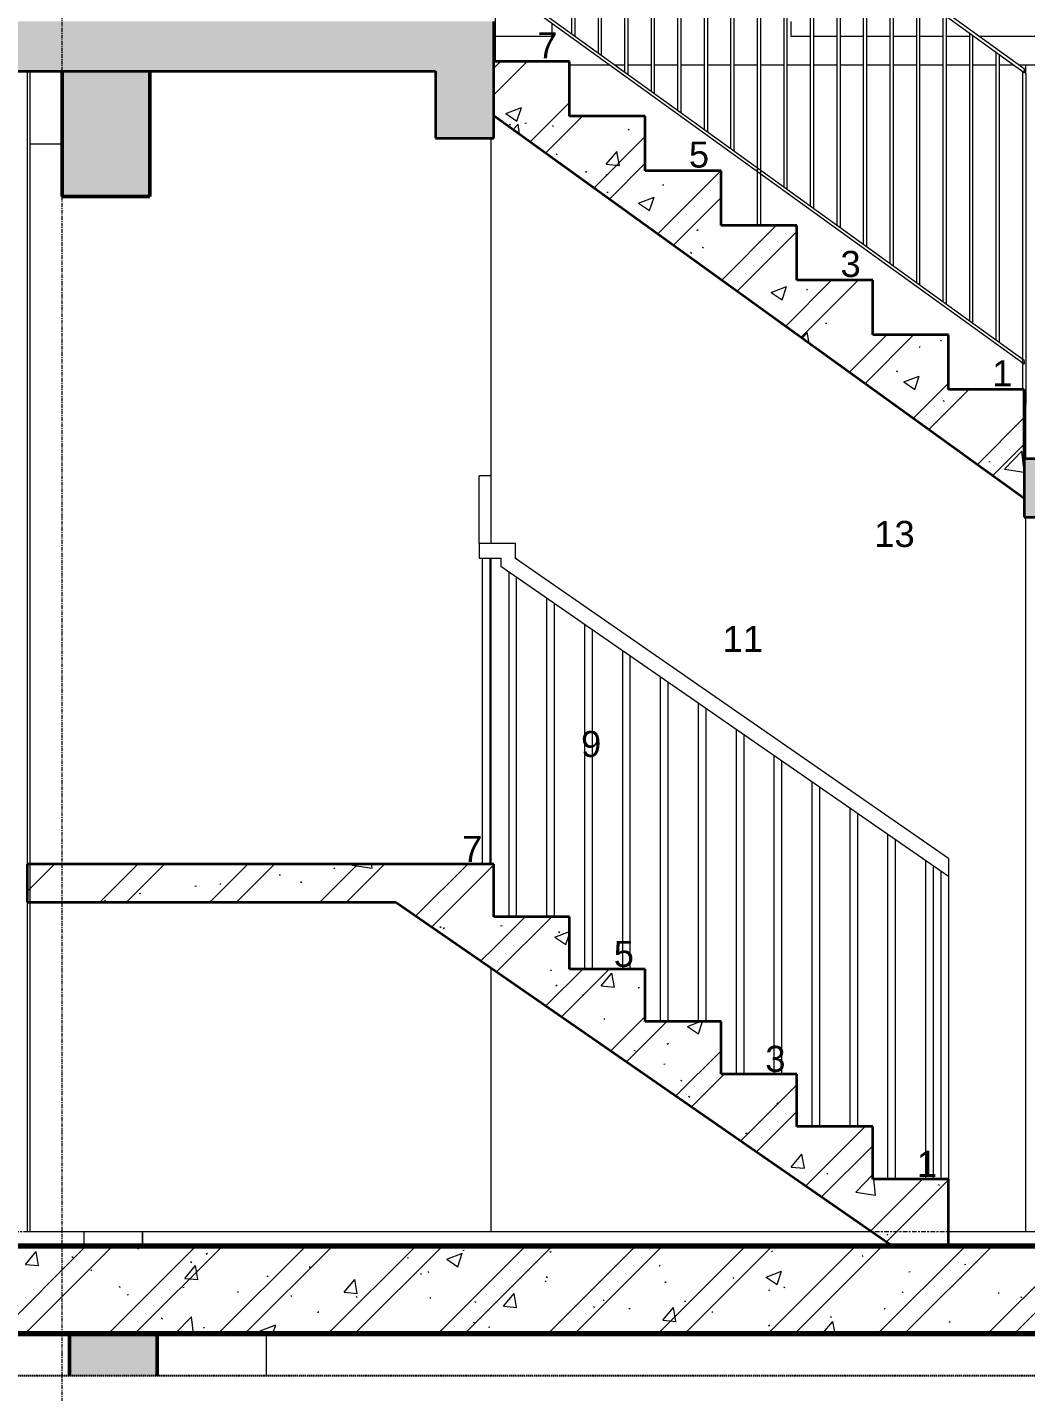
# Model space of a CAD drawing. Header units: millimetres. Extents: x 112507 to 177976, y -4970 to 80839.
# Drawn here: x 165400 to 168825, y -2549 to 2130 of the extents above; entities that cross this region are included whole.
import ezdxf

# ---------------------------------------------------------------- set-up
doc = ezdxf.new("R2010")
doc.units = ezdxf.units.MM
for name, pattern in [('Centre', [31.75, 6.35, -4.7625, 15.875, -4.7625]), ('Grid Line', [22.225, 12.7, -3.175, 3.175, -3.175]), ('Hidden', [7.14375, 4.7625, -2.38125])]:
    doc.linetypes.add(name, pattern=pattern)
for name, color, linetype, lineweight in [('0-4', 90, 'Continuous', 5), ('A-DETL-GENF', 92, 'Continuous', 18), ('A-DETL-GENF-3', 254, 'Continuous', 18), ('A-DETL-GENF-4', 92, 'Hidden', 25), ('A-DETL-MEDM', 33, 'Continuous', 35), ('A-DETL-WIDE', 214, 'Continuous', 70), ('A-FLOR-HRAL', 11, 'Continuous', 18), ('A-FLOR-HRAL-2', 253, 'Continuous', 18), ('A-FLOR-LEVL-2', 51, 'Centre', 9), ('A-WALL', 113, 'Continuous', 18), ('A-WALL-FNSH-1', 250, 'Continuous', 18), ('S-BEAM-1', 43, 'Continuous', 5), ('S-BEAM-2', 90, 'Continuous', 50), ('S-BEAM-3', 250, 'Continuous', 18), ('S-COLS', 52, 'Continuous', 18), ('S-COLS-6', 250, 'Continuous', 18), ('S-FNDN-3', 250, 'Continuous', 18), ('S-GRID-1', 1, 'Grid Line', 9), ('S-STRS-1', 253, 'Continuous', 18), ('S-STRS-2', 31, 'Continuous', 35), ('S-STRS-ANNO', 31, 'Continuous', 18)]:
    doc.layers.add(name, color=color, linetype=linetype, lineweight=lineweight)
doc.styles.add('Arial_2', font='arial.ttf', dxfattribs={"height": 89.295})
pattern_1 = [(50, (167034.5, 15225), (546.553, -47.817), [57.15, -628.65]), (355, (167034.5, 15225), (-105.728, 573.17), [45.72, -502.92]), (100.451, (167080.04, 15221), (440.828, 525.35), [48.57, -534.27]), (46.184, (167034.5, 15377.4), (813.237, -126.128), [85.725, -942.975]), (96.636, (167102.26, 15366.9), (712.207, 742.283), [72.855, -801.405]), (351.184, (167034.5, 15377.4), (712.215, 742.276), [68.58, -754.38]), (21, (167110.7, 15339.3), (454.843, -306.796), [57.15, -628.65]), (326, (167110.7, 15339.3), (185.406, 552.564), [45.72, -502.92]), (71.451, (167148.6, 15313.73), (640.251, 245.764), [48.57, -534.27]), (37.5, (167034.49, 15225), (9.2664, 253.665), [5.029, -491.795, 5.029, -505.511, -504.825]), (37.5, (167034.49, 15225), (9.2664, 253.665), [-1007.364, 5.029, -499.796]), (7.5, (167034.5, 15225), (200.4594, 300.5414), [5.029, -286.055, 5.029, -480.365, -192.405]), (7.5, (167034.5, 15225), (200.4594, 300.5414), [-776.478, 5.029, -187.376]), (327.5, (166864.56, 15225), (406.7728, -17.1864), [5.029, -185.471, 5.029, -589.331, -788.67]), (327.5, (166864.56, 15225), (406.7728, -17.1864), [-784.86, 5.029, -783.641]), (317.5, (166788.36, 15225), (444.388, 76.2803), [5.029, -242.621, 5.029, -389.687, -560.07]), (317.5, (166788.36, 15225), (444.388, 76.2803), [-642.366, 5.029, -555.041]), (45, (167034.5, 15225), (-188.5854, 188.5854), []), (45, (167034.5, 15510.75), (-188.5854, 188.5854), [])]

# ---------------------------------------------------------------- blocks, each defined once
blk = doc.blocks.new('NCV_TKTC_KET CAU_rvt-6-TKCS_THANG BỘ TB5 - MẶT CẮT')
at = {"layer": 'S-BEAM-1'}
for points in [[(73274.8, 1550), (73336.9, 1550), (73336.9, 1980), (73036.9, 1980), (73036.9, 1550)], [(73361.9, -2494.9), (73361.9, -2350), (73061.9, -2350), (73061.9, -2494.9), (73274.8, -2494.9)]]:
    blk.add_hatch(color=256, dxfattribs=at).paths.add_polyline_path(points)
at = {"layer": 'S-BEAM-2'}
for p, q in [((73036.9, 1980), (73036.9, 1550)), ((73336.9, 1550), (73336.9, 1980)), ((73036.9, 1550), (73336.9, 1550)), ((73061.9, -2350), (73061.9, -2494.9)), ((73361.9, -2494.9), (73361.9, -2350))]:
    blk.add_line(p, q, dxfattribs=at)
at = {"layer": 'S-BEAM-3'}
for p, q in [((75535.7, 2150), (75535.7, 2100)), ((75535.7, 2100), (75603.9, 2100)), ((75613.9, 2100), (75694.9, 2100)), ((75704.9, 2100), (75785.9, 2100)), ((75795.9, 2100), (75876.9, 2100)), ((75886.9, 2100), (75967.9, 2100)), ((75977.9, 2100), (76058.9, 2100)), ((76068.9, 2100), (76149.9, 2100)), ((76159.9, 2100), (76163.8, 2100)), ((76180.9, 2100), (77936.9, 2100)), ((72926.9, 1730), (73036.9, 1730))]:
    blk.add_line(p, q, dxfattribs=at)
at = {"layer": 'S-COLS-6'}
for p, q in [((73111.9, -2050), (73111.9, -2000)), ((73311.9, -2050), (73311.9, -2000))]:
    blk.add_line(p, q, dxfattribs=at)
at = {"layer": 'S-FNDN-3'}
blk.add_line((73736.9, -2350), (73736.9, -2494.9), dxfattribs=at)
blk = doc.blocks.new('Railing - 25mm-1748267-TKCS_THANG BỘ TB5 - MẶT CẮT')
at = {"layer": 'A-FLOR-HRAL'}
for p, q in [((74594.4, 310), (74591.5, 310)), ((74594.4, 310), (74594.4, 306.3)), ((74569.4, -920), (74569.4, 262.8)), ((74594.4, 245.5), (74594.4, -920))]:
    blk.add_line(p, q, dxfattribs=at)
blk = doc.blocks.new('Railing - 25mm-1748263-TKCS_THANG BỘ TB5 - MẶT CẮT')
at = {"layer": 'A-FLOR-HRAL'}
for p, q in [((74699.4, -920), (74699.4, 172.8)), ((74724.4, 155.5), (74724.4, -920))]:
    blk.add_line(p, q, dxfattribs=at)
blk = doc.blocks.new('Railing - 25mm-1748265-TKCS_THANG BỘ TB5 - MẶT CẮT')
at = {"layer": 'A-FLOR-HRAL'}
for p, q in [((74829.4, -1100), (74829.4, 82.8)), ((74854.4, 65.5), (74854.4, -1100))]:
    blk.add_line(p, q, dxfattribs=at)
blk = doc.blocks.new('Railing - 25mm-702173-TKCS_THANG BỘ TB5 - MẶT CẮT')
at = {"layer": 'A-FLOR-HRAL'}
for p, q in [((74479, -740), (74479, 310)), ((74504, 310), (74504, -740))]:
    blk.add_line(p, q, dxfattribs=at)
blk = doc.blocks.new('Railing - 25mm-1748256-TKCS_THANG BỘ TB5 - MẶT CẮT')
at = {"layer": 'A-FLOR-HRAL'}
for p, q in [((76051.9, -1820), (76051.9, -763.5)), ((76076.9, -780.8), (76076.9, -1820))]:
    blk.add_line(p, q, dxfattribs=at)
blk = doc.blocks.new('Railing - Railing-1530332-TKCS_THANG BỘ TB5 - MẶT CẮT')
for name, p in [('Railing - 25mm-702173-TKCS_THANG BỘ TB5 - MẶT CẮT', (0, 0)), ('Railing - 25mm-1748267-TKCS_THANG BỘ TB5 - MẶT CẮT', (0, 0)), ('Railing - 25mm-1748263-TKCS_THANG BỘ TB5 - MẶT CẮT', (0, 0)), ('Railing - 25mm-1748265-TKCS_THANG BỘ TB5 - MẶT CẮT', (0, 0)), ('Railing - 25mm-1748263-TKCS_THANG BỘ TB5 - MẶT CẮT', (260, -180)), ('Railing - 25mm-1748265-TKCS_THANG BỘ TB5 - MẶT CẮT', (260, -180)), ('Railing - 25mm-1748263-TKCS_THANG BỘ TB5 - MẶT CẮT', (520, -360)), ('Railing - 25mm-1748265-TKCS_THANG BỘ TB5 - MẶT CẮT', (520, -360)), ('Railing - 25mm-1748263-TKCS_THANG BỘ TB5 - MẶT CẮT', (780, -540)), ('Railing - 25mm-1748265-TKCS_THANG BỘ TB5 - MẶT CẮT', (780, -540)), ('Railing - 25mm-1748263-TKCS_THANG BỘ TB5 - MẶT CẮT', (1040, -720)), ('Railing - 25mm-1748265-TKCS_THANG BỘ TB5 - MẶT CẮT', (1040, -720)), ('Railing - 25mm-1748263-TKCS_THANG BỘ TB5 - MẶT CẮT', (1300, -900)), ('Railing - 25mm-1748256-TKCS_THANG BỘ TB5 - MẶT CẮT', (0, 0))]:
    blk.add_blockref(name, p)
blk = doc.blocks.new('Top Rail Type - Top Rail_Internal_-1530336-TKCS_THANG BỘ TB5 - MẶT CẮT')
at = {"layer": 'A-FLOR-HRAL'}
for p, q in [((74466.5, 360), (74466.5, 591.6)), ((74506.9, 591.6), (74466.5, 591.6)), ((74591.5, 360), (74466.5, 360)), ((74466.5, 360), (74466.5, 310)), ((74591.5, 308.4), (74591.5, 360)), ((74466.5, 310), (74541.5, 310)), ((74541.5, 310), (74541.5, 282.2)), ((74541.5, 282.2), (76076.9, -780.8)), ((76076.9, -720), (74591.5, 308.4)), ((76076.9, -720), (76076.9, -780.8))]:
    blk.add_line(p, q, dxfattribs=at)
blk = doc.blocks.new('Railing - 10mm-1748285-TKCS_THANG BỘ TB5 - MẶT CẮT')
at = {"layer": 'A-FLOR-HRAL'}
for p, q in [((74602.9, 2238), (74602.9, 3225.7)), ((74612.9, 3218.4), (74612.9, 2230.8))]:
    blk.add_line(p, q, dxfattribs=at)
blk = doc.blocks.new('Railing - 50 x 10mm-1748287-TKCS_THANG BỘ TB5 - MẶT CẮT')
at = {"layer": 'A-FLOR-HRAL'}
for p, q in [((75431.9, 2627.8), (75421.9, 2635)), ((75421.9, 1450), (75421.9, 2635)), ((75431.9, 2627.8), (75431.9, 1450))]:
    blk.add_line(p, q, dxfattribs=at)
blk = doc.blocks.new('Railing - 50 x 10mm-1748283-TKCS_THANG BỘ TB5 - MẶT CẮT')
at = {"layer": 'A-FLOR-HRAL'}
for p, q in [((74521.9, 3284.1), (74511.9, 3291.3)), ((74511.9, 2190), (74511.9, 3291.3)), ((74521.9, 3284.1), (74521.9, 2012.5))]:
    blk.add_line(p, q, dxfattribs=at)
blk = doc.blocks.new('Railing - 50 x 10mm-1748281-TKCS_THANG BỘ TB5 - MẶT CẮT')
at = {"layer": 'A-FLOR-HRAL'}
for p, q in [((76341.9, 1971.6), (76331.9, 1978.8)), ((76331.9, 887.5), (76331.9, 1978.8)), ((76341.9, 1971.6), (76341.9, 837.5)), ((76336.9, 837.5), (76341.9, 837.5))]:
    blk.add_line(p, q, dxfattribs=at)
blk = doc.blocks.new('Railing - Railing-1747996-TKCS_THANG BỘ TB5 - MẶT CẮT')
at = {"layer": 'A-FLOR-HRAL'}
for p, q in [((74516.9, 2287.7), (74516.9, 2300)), ((76336.9, 987.5), (74516.9, 2300)), ((76336.9, 975.2), (74516.9, 2287.7)), ((76336.9, 987.5), (76336.9, 975.2))]:
    blk.add_line(p, q, dxfattribs=at)
for name, p in [('Railing - 50 x 10mm-1748283-TKCS_THANG BỘ TB5 - MẶT CẮT', (0, 0)), ('Railing - 10mm-1748285-TKCS_THANG BỘ TB5 - MẶT CẮT', (0, 0)), ('Railing - 10mm-1748285-TKCS_THANG BỘ TB5 - MẶT CẮT', (91, -65.6)), ('Railing - 10mm-1748285-TKCS_THANG BỘ TB5 - MẶT CẮT', (182, -131.3)), ('Railing - 10mm-1748285-TKCS_THANG BỘ TB5 - MẶT CẮT', (273, -196.9)), ('Railing - 10mm-1748285-TKCS_THANG BỘ TB5 - MẶT CẮT', (364, -262.5)), ('Railing - 10mm-1748285-TKCS_THANG BỘ TB5 - MẶT CẮT', (455, -328.1)), ('Railing - 10mm-1748285-TKCS_THANG BỘ TB5 - MẶT CẮT', (546, -393.8)), ('Railing - 10mm-1748285-TKCS_THANG BỘ TB5 - MẶT CẮT', (637, -459.4)), ('Railing - 10mm-1748285-TKCS_THANG BỘ TB5 - MẶT CẮT', (728, -525)), ('Railing - 50 x 10mm-1748287-TKCS_THANG BỘ TB5 - MẶT CẮT', (0, 0)), ('Railing - 10mm-1748285-TKCS_THANG BỘ TB5 - MẶT CẮT', (910, -656.2)), ('Railing - 10mm-1748285-TKCS_THANG BỘ TB5 - MẶT CẮT', (1001, -721.9)), ('Railing - 10mm-1748285-TKCS_THANG BỘ TB5 - MẶT CẮT', (1092, -787.5)), ('Railing - 10mm-1748285-TKCS_THANG BỘ TB5 - MẶT CẮT', (1183, -853.1)), ('Railing - 10mm-1748285-TKCS_THANG BỘ TB5 - MẶT CẮT', (1274, -918.8)), ('Railing - 10mm-1748285-TKCS_THANG BỘ TB5 - MẶT CẮT', (1365, -984.4)), ('Railing - 10mm-1748285-TKCS_THANG BỘ TB5 - MẶT CẮT', (1456, -1050)), ('Railing - 10mm-1748285-TKCS_THANG BỘ TB5 - MẶT CẮT', (1547, -1115.6)), ('Railing - 10mm-1748285-TKCS_THANG BỘ TB5 - MẶT CẮT', (1638, -1181.3)), ('Railing - 50 x 10mm-1748281-TKCS_THANG BỘ TB5 - MẶT CẮT', (0, 0))]:
    blk.add_blockref(name, p)
blk = doc.blocks.new('Top Rail Type - Top Rail_Internal_-1748001-TKCS_THANG BỘ TB5 - MẶT CẮT')
at = {"layer": 'A-FLOR-HRAL'}
for p, q in [((74516.9, 3287.7), (74516.9, 3300)), ((76336.9, 1987.5), (74516.9, 3300)), ((74516.9, 3287.7), (76336.9, 1975.2)), ((76336.9, 1987.5), (76336.9, 1975.2))]:
    blk.add_line(p, q, dxfattribs=at)
blk = doc.blocks.new('BORDER VIEW - BORDER VIEW-3767319-TKCS_THANG BỘ TB5 - MẶT CẮT')
at = {"layer": 'A-DETL-GENF-4'}
blk.add_line((78260.4, -2494.9), (69776.9, -2494.9), dxfattribs=at)

msp = doc.modelspace()

# ---------------------------------------------------------------- hatches: boundary and pattern name
at = {"layer": 'A-DETL-GENF-3'}
h = msp.add_hatch(dxfattribs=at)
h.set_pattern_fill('FP_8', color=256, style=0, pattern_type=2)
h.set_pattern_definition(pattern_1)
h.paths.add_polyline_path([(170416.1, 50), (170719.8, 50), (170719.8, 650), (168819.8, 650), (168819.8, 450), (170416.1, 450)])
h.paths.add_polyline_path([(166799.8, 1750), (166999.8, 1750), (166999.8, 2150), (164419.8, 2150), (164419.8, 2130), (162849.8, 2130), (162849.8, 1960), (164419.8, 1960), (164419.8, 1750), (164619.8, 1750), (164619.8, 1980), (166799.8, 1980)])
h.paths.add_polyline_path([(170416.1, 3110), (170716.1, 3110), (170716.1, 3710), (170416.1, 3710)])
h.paths.add_polyline_path([(164419.8, 5150), (164619.8, 5150), (164619.8, 5380), (166281.9, 5380), (166281.9, 5150), (166481.9, 5150), (166481.9, 5550), (164419.8, 5550), (164419.8, 5530), (162849.8, 5530), (162849.8, 5360), (164419.8, 5360)])
h.paths.add_polyline_path([(170519.8, 5380), (170719.8, 5380), (170719.8, 5600), (170519.8, 5600), (170519.8, 5545.7)])
h.paths.add_polyline_path([(170416.1, 6700), (170716.1, 6700), (170716.1, 7300), (170416.1, 7300)])
h.paths.add_polyline_path([(166281.9, 8550), (166481.9, 8550), (166481.9, 8950), (164419.8, 8950), (164419.8, 8930), (162849.8, 8930), (162849.8, 8760), (164419.8, 8760), (164419.8, 8550), (164621.1, 8550), (164621.1, 8780), (166281.9, 8780)])
h.paths.add_polyline_path([(170719.8, 8780), (170719.8, 9000), (170519.8, 9000), (170519.8, 8780)])
h.paths.add_polyline_path([(170716.1, 10100), (170716.1, 10700), (170416.1, 10700), (170416.1, 10100)])
h.paths.add_polyline_path([(164619.8, 11950), (164619.8, 12180), (166281.9, 12180), (166281.9, 11950), (166481.9, 11950), (166481.9, 12350), (164419.8, 12350), (164419.8, 12330), (162849.8, 12330), (162849.8, 12160), (164419.8, 12160), (164419.8, 11950), (164529.4, 11950)])
h.paths.add_polyline_path([(170719.8, 12180), (170719.8, 12400), (170519.8, 12400), (170519.8, 12180)])
h.paths.add_polyline_path([(170416.1, 13500), (170716.1, 13500), (170716.1, 14100), (170416.1, 14100)])
h.paths.add_polyline_path([(164419.8, 15350), (164619.8, 15350), (164619.8, 15580), (166281.9, 15580), (166281.9, 15350), (166481.9, 15350), (166481.9, 15750), (164419.8, 15750), (164419.8, 15730), (162849.8, 15730), (162849.8, 15560), (164419.8, 15560), (164419.8, 15353.1)])
h.paths.add_polyline_path([(170519.8, 15580), (170719.8, 15580), (170719.8, 15800), (170519.8, 15800)])
h.paths.add_polyline_path([(170416.1, 16900), (170716.1, 16900), (170716.1, 17500), (170416.1, 17500)])
h.paths.add_polyline_path([(164529.4, 18750), (164619.8, 18750), (164619.8, 18980), (166281.9, 18980), (166281.9, 18750), (166481.9, 18750), (166481.9, 19150), (164419.8, 19150), (164419.8, 19130), (162849.8, 19130), (162849.8, 18960), (164419.8, 18960), (164419.8, 18750)])
h.paths.add_polyline_path([(170519.8, 18980), (170719.8, 18980), (170719.8, 19200), (170519.8, 19200)])
h.paths.add_polyline_path([(170416.1, 20300), (170716.1, 20300), (170716.1, 20900), (170416.1, 20900)])
h.paths.add_polyline_path([(164529.4, 22150), (164619.8, 22150), (164619.8, 22380), (166281.9, 22380), (166281.9, 22150), (166481.9, 22150), (166481.9, 22550), (164419.8, 22550), (164419.8, 22530), (162849.8, 22530), (162849.8, 22360), (164419.8, 22360), (164419.8, 22150)])
h.paths.add_polyline_path([(170716.1, 23700), (170716.1, 24300), (170416.1, 24300), (170416.1, 23700)])
h.paths.add_polyline_path([(164529.4, 25550), (164619.8, 25550), (164619.8, 25780), (166281.9, 25780), (166281.9, 25550), (166481.9, 25550), (166481.9, 25950), (164419.8, 25950), (164419.8, 25930), (162849.8, 25930), (162849.8, 25760), (164419.8, 25760), (164419.8, 25550)])
h.paths.add_polyline_path([(170519.8, 25780), (170719.8, 25780), (170719.8, 26000), (170519.8, 26000)])
h.paths.add_polyline_path([(170716.1, 27200), (170716.1, 27800), (170416.1, 27800), (170416.1, 27200)])
h.paths.add_polyline_path([(164619.8, 29150), (164619.8, 29350), (166281.9, 29350), (166281.9, 29150), (166481.9, 29150), (166481.9, 29550), (164419.8, 29550), (164419.8, 29500), (162849.8, 29500), (162849.8, 29350), (164419.8, 29350), (164419.8, 29150), (164529.4, 29150)])
h.paths.add_polyline_path([(170670.7, 29300), (170719.8, 29300), (170719.8, 29650), (170519.8, 29650), (170519.8, 29300)])
h.paths.add_polyline_path([(164619.8, 32800), (164619.8, 33000), (170719.8, 33000), (170719.8, 33200), (163219.8, 33200), (163219.8, 33000), (164318.2, 33000), (164318.2, 32800), (164529.4, 32800)])
h = msp.add_hatch(dxfattribs=at)
h.set_pattern_fill('FP_8', color=256, style=0, pattern_type=2)
h.set_pattern_definition(pattern_1)
h.paths.add_polyline_path([(170888.2, -2350), (170892.6, -2350), (170893.3, -2344.9), (170893.3, -2050), (163499.8, -2050), (163499.8, -2350), (170670.7, -2350)])
at = {"layer": 'S-STRS-1'}
h = msp.add_hatch(dxfattribs=at)
h.set_pattern_fill('FP_8', color=256, style=0, pattern_type=2)
h.set_pattern_definition(pattern_1)
h.paths.add_polyline_path([(168819.8, 515.1), (168819.8, 887.5), (168559.8, 887.5), (168559.8, 1075), (168299.8, 1075), (168299.8, 1262.5), (168039.8, 1262.5), (168039.8, 1450), (167779.8, 1450), (167779.8, 1637.5), (167519.8, 1637.5), (167519.8, 1825), (167259.8, 1825), (167259.8, 2012.5), (166999.8, 2012.5), (166999.8, 1827.6), (168643.7, 642)])
h = msp.add_hatch(dxfattribs=at)
h.set_pattern_fill('FP_8', color=256, style=0, pattern_type=2)
h.set_pattern_definition(pattern_1)
h.paths.add_polyline_path([(168819.8, 515.1), (168819.8, 887.5), (168559.8, 887.5), (168559.8, 1075), (168299.8, 1075), (168299.8, 1262.5), (168039.8, 1262.5), (168039.8, 1450), (167779.8, 1450), (167779.8, 1637.5), (167519.8, 1637.5), (167519.8, 1825), (167259.8, 1825), (167259.8, 2012.5), (166999.8, 2012.5), (166999.8, 1827.6), (168643.7, 642)])
h = msp.add_hatch(dxfattribs=at)
h.set_pattern_fill('FP_8', color=256, style=0, pattern_type=2)
h.set_pattern_definition(pattern_1)
h.paths.add_polyline_path([(166999.8, -1102.4), (166999.8, -740), (165399.8, -740), (165399.8, -870), (166664.1, -870), (166985.9, -1092.8)])
h = msp.add_hatch(dxfattribs=at)
h.set_pattern_fill('FP_8', color=256, style=0, pattern_type=2)
h.set_pattern_definition(pattern_1)
h.paths.add_polyline_path([(166999.8, -1102.4), (166999.8, -740), (165399.8, -740), (165399.8, -870), (166664.1, -870), (166985.9, -1092.8)])
h = msp.add_hatch(dxfattribs=at)
h.set_pattern_fill('FP_8', color=256, style=0, pattern_type=2)
h.set_pattern_definition(pattern_1)
h.paths.add_polyline_path([(168464.8, -2050), (168559.8, -2050), (168559.8, -1820), (168299.8, -1820), (168299.8, -1640), (168039.8, -1640), (168039.8, -1460), (167779.8, -1460), (167779.8, -1280), (167519.8, -1280), (167519.8, -1100), (167259.8, -1100), (167259.8, -920), (166999.8, -920), (166999.8, -1102.4), (168368.5, -2050), (168432.8, -2050)])
h = msp.add_hatch(dxfattribs=at)
h.set_pattern_fill('FP_8', color=256, style=0, pattern_type=2)
h.set_pattern_definition(pattern_1)
h.paths.add_polyline_path([(168464.8, -2050), (168559.8, -2050), (168559.8, -1820), (168299.8, -1820), (168299.8, -1640), (168039.8, -1640), (168039.8, -1460), (167779.8, -1460), (167779.8, -1280), (167519.8, -1280), (167519.8, -1100), (167259.8, -1100), (167259.8, -920), (166999.8, -920), (166999.8, -1102.4), (168368.5, -2050), (168432.8, -2050)])

# ---------------------------------------------------------------- linework, layer by layer
at = {"layer": 'A-DETL-MEDM'}
for p, q in [((166999.8, 1750), (166999.8, 2150)), ((164619.8, 1980), (166799.8, 1980)), ((166799.8, 1980), (166799.8, 1750)), ((166799.8, 1750), (166999.8, 1750)), ((168819.8, 650), (168819.8, 450)), ((170719.8, 650), (168819.8, 650)), ((168819.8, 450), (170416.1, 450))]:
    msp.add_line(p, q, dxfattribs=at)
at = {"layer": 'A-DETL-WIDE'}
for p, q in [((170893.3, -2050), (163499.8, -2050)), ((163499.8, -2350), (170892.6, -2350))]:
    msp.add_line(p, q, dxfattribs=at)
at = {"layer": 'A-FLOR-LEVL-2'}
msp.add_line((162518.1, -2000), (172755.3, -2000), dxfattribs=at)
at = {"layer": 'A-WALL'}
for p, q in [((167398.7, 2000), (167259.8, 2000)), ((167449.8, 2000), (167415.8, 2000)), ((167540.8, 2000), (167459.8, 2000)), ((167631.8, 2000), (167550.8, 2000)), ((167722.8, 2000), (167641.8, 2000)), ((167813.8, 2000), (167732.8, 2000)), ((167904.8, 2000), (167823.8, 2000)), ((167995.8, 2000), (167914.8, 2000)), ((168086.8, 2000), (168005.8, 2000)), ((168177.8, 2000), (168096.8, 2000)), ((168268.8, 2000), (168187.8, 2000)), ((168359.8, 2000), (168278.8, 2000)), ((168450.8, 2000), (168369.8, 2000)), ((168541.8, 2000), (168460.8, 2000)), ((168632.8, 2000), (168551.8, 2000)), ((168723.8, 2000), (168642.8, 2000)), ((168785.4, 2000), (168733.8, 2000)), ((170419.8, 2000), (168802.5, 2000)), ((168824.8, 1971.6), (168824.8, 2000)), ((166989.8, 1750), (166989.8, 360)), ((168824.8, 650), (168824.8, 837.5)), ((168824.8, -2000), (168824.8, 450)), ((166989.8, 310), (166989.8, -740)), ((166989.8, -1095.5), (166989.8, -2000)), ((165409.8, -2000), (168296.3, -2000)), ((165594.8, -2050), (165594.8, -2000)), ((165794.8, -2000), (165794.8, -2050)), ((168559.8, -2000), (170419.8, -2000))]:
    msp.add_line(p, q, dxfattribs=at)
at = {"layer": 'A-WALL-FNSH-1'}
for p, q in [((165399.8, 1980), (165399.8, -2000)), ((165409.8, -2000), (165409.8, 1980)), ((165399.8, -2000), (165409.8, -2000))]:
    msp.add_line(p, q, dxfattribs=at)
at = {"layer": 'S-COLS'}
for p, q in [((167199.8, 2100), (167199.8, 2143.4)), ((167004.8, 2100), (167199.8, 2100))]:
    msp.add_line(p, q, dxfattribs=at)
at = {"layer": 'S-GRID-1'}
for p, q in [((165519.8, -2419.9), (165519.8, 32417.5)), ((165519.8, -4294.9), (165519.8, -2419.9))]:
    msp.add_line(p, q, dxfattribs=at)
at = {"layer": 'S-STRS-2'}
for p, q in [((167259.8, 2012.5), (166999.8, 2012.5)), ((167259.8, 1825), (167259.8, 2012.5)), ((166999.8, 1827.6), (168819.8, 515.1)), ((167519.8, 1825), (167259.8, 1825)), ((167519.8, 1637.5), (167519.8, 1825)), ((167779.8, 1637.5), (167519.8, 1637.5)), ((167779.8, 1450), (167779.8, 1637.5)), ((168039.8, 1450), (167779.8, 1450)), ((168039.8, 1262.5), (168039.8, 1450)), ((168299.8, 1262.5), (168039.8, 1262.5)), ((168299.8, 1075), (168299.8, 1262.5)), ((168559.8, 1075), (168299.8, 1075)), ((168559.8, 887.5), (168559.8, 1075)), ((168819.8, 887.5), (168559.8, 887.5)), ((168819.8, 650), (168819.8, 887.5)), ((166999.8, -740), (165399.8, -740)), ((165399.8, -740), (165399.8, -870)), ((166999.8, -920), (166999.8, -740)), ((165399.8, -870), (166664.1, -870)), ((166664.1, -870), (166999.8, -1102.4)), ((167259.8, -920), (166999.8, -920)), ((167259.8, -1100), (167259.8, -920)), ((166999.8, -1102.4), (168368.5, -2050)), ((167519.8, -1100), (167259.8, -1100)), ((167519.8, -1280), (167519.8, -1100)), ((167779.8, -1280), (167519.8, -1280)), ((167779.8, -1460), (167779.8, -1280)), ((168039.8, -1460), (167779.8, -1460)), ((168039.8, -1640), (168039.8, -1460)), ((168299.8, -1640), (168039.8, -1640)), ((168299.8, -1820), (168299.8, -1640)), ((168559.8, -1820), (168299.8, -1820)), ((168559.8, -2050), (168559.8, -1820))]:
    msp.add_line(p, q, dxfattribs=at)

# ---------------------------------------------------------------- block references
at = {"layer": '0-4'}
msp.add_blockref('NCV_TKTC_KET CAU_rvt-6-TKCS_THANG BỘ TB5 - MẶT CẮT', (92482.9, 0), dxfattribs=at)
at = {"layer": 'A-DETL-GENF'}
msp.add_blockref('BORDER VIEW - BORDER VIEW-3767319-TKCS_THANG BỘ TB5 - MẶT CẮT', (92482.9, 0), dxfattribs=at)
at = {"layer": 'A-FLOR-HRAL'}
for name in ['Railing - Railing-1747996-TKCS_THANG BỘ TB5 - MẶT CẮT', 'Top Rail Type - Top Rail_Internal_-1748001-TKCS_THANG BỘ TB5 - MẶT CẮT', 'Top Rail Type - Top Rail_Internal_-1530336-TKCS_THANG BỘ TB5 - MẶT CẮT']:
    msp.add_blockref(name, (92482.9, 0), dxfattribs=at)
at = {"layer": 'A-FLOR-HRAL-2'}
msp.add_blockref('Railing - Railing-1530332-TKCS_THANG BỘ TB5 - MẶT CẮT', (92482.9, 0), dxfattribs=at)

# ---------------------------------------------------------------- texts
at = {"layer": 'S-STRS-ANNO', "char_height": 89.3, "attachment_point": 1, "line_spacing_factor": 0.941778, "style": 'Arial_2'}
for s, insert, width in [('7', (167149.4, 2113.2), 82.414), ('5', (167669.4, 1738.2), 82.414), ('3', (168189.4, 1363.2), 82.414), ('1', (168709.4, 988.2), 82.414), ('13', (168305.1, 437.1), 164.828), ('11', (167785.1, 77.1), 164.828), ('9', (167299.5, -282.9), 82.414), ('7', (166891.5, -642.9), 82.414), ('5', (167411.5, -1002.9), 82.414), ('3', (167931.5, -1362.9), 82.414), ('1', (168451.5, -1722.9), 82.414)]:
    msp.add_mtext(s, dxfattribs=dict(at, insert=insert, width=width))

doc.saveas('drawing.dxf')
